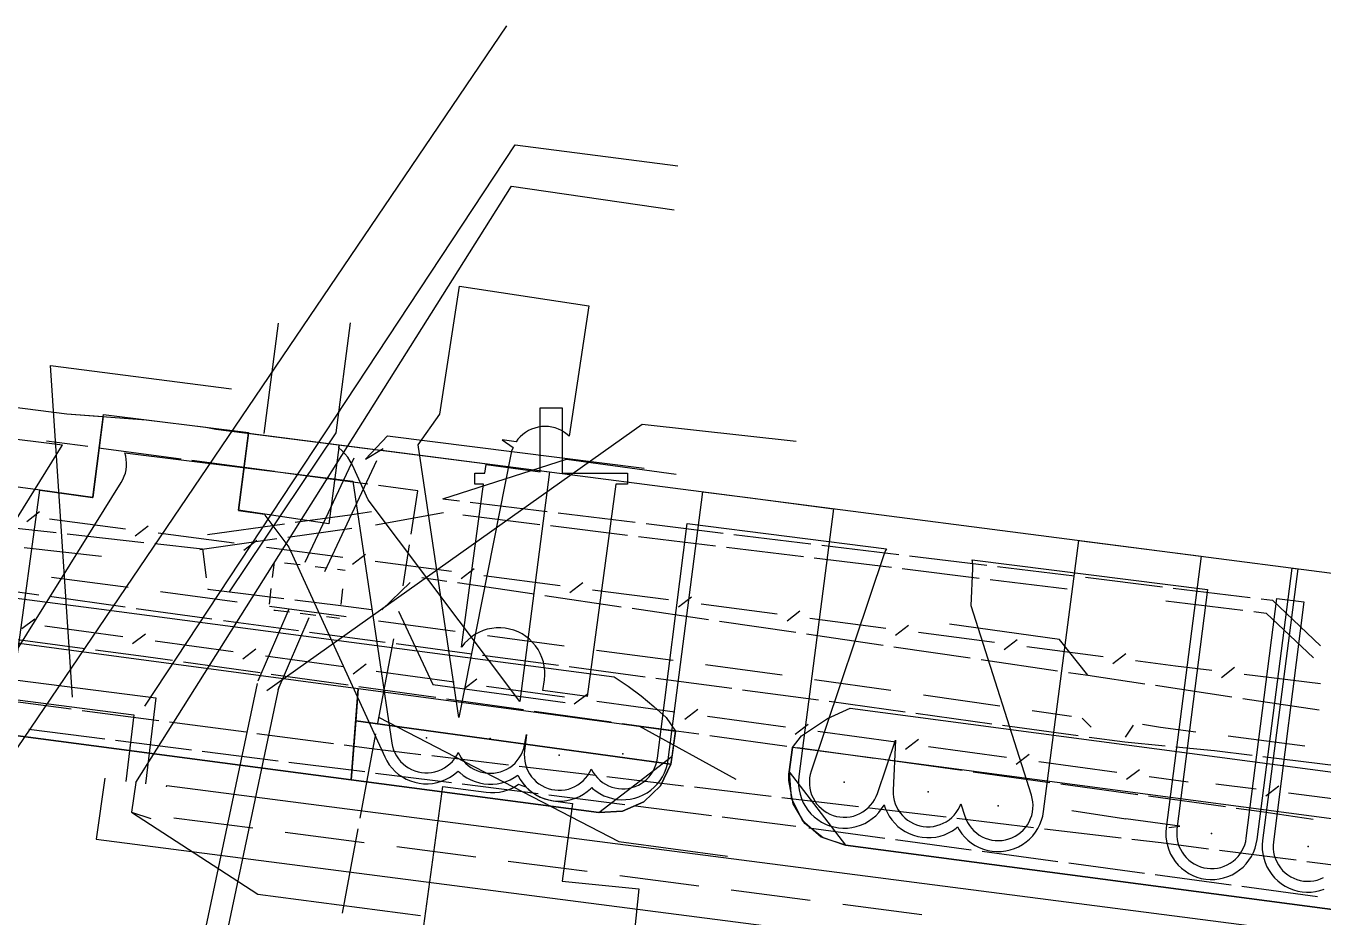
# Model space of a CAD drawing. Header units: metres. Extents: x -3782 to -2031, y 18790 to 19846.
# Drawn here: x -3434 to -3374.6, y 18946.2 to 18987 of the extents above; entities that cross this region are included whole.
import ezdxf

# ---------------------------------------------------------------- set-up
doc = ezdxf.new("R2010")
doc.units = ezdxf.units.M
for name, color, linetype in [('BOUNDARY', 7, 'Continuous'), ('CURB', 7, 'Continuous'), ('ELECTR_CABLE', 7, 'Continuous'), ('ELECTR_CABLE_COMM', 7, 'Continuous'), ('GRASS', 7, 'Continuous'), ('GROUND', 7, 'Continuous'), ('HEAT', 7, 'Continuous'), ('OVERHEAD_POWER_LINE', 7, 'Continuous'), ('ROAD', 7, 'Continuous'), ('SEWER', 7, 'Continuous'), ('TREE', 7, 'Continuous'), ('WATER_PIPELINE', 7, 'Continuous')]:
    doc.layers.add(name, color=color, linetype=linetype)

msp = doc.modelspace()

# ---------------------------------------------------------------- linework, layer by layer
at = {"layer": 'BOUNDARY'}
msp.add_lwpolyline([(-3514.279, 18980.075), (-3444.959, 18971.131), (-3440.145, 18970.268), (-3432.134, 18969.246), (-3428.512, 18968.968), (-3425.775, 18968.623), (-3425.322, 18968.544), (-3417.791, 18967.581), (-3417.72, 18967.575), (-3366.531, 18960.949), (-3361.097, 18959.974), (-3360.303, 18959.791), (-3354.605, 18959.061), (-3354.606, 18959.051), (-3329.073, 18955.792), (-3328.35, 18955.694), (-3287.413, 18949.71)], dxfattribs=at)
at = {"layer": 'CURB'}
for points in [[(-3517.151, 18965.438), (-3407.782, 18950.985), (-3404.415, 18953.56), (-3404.262, 18954.705)], [(-3398.913, 18953.957), (-3399.056, 18952.851), (-3396.474, 18949.491), (-3327.819, 18940.418), (-3324.458, 18942.958), (-3324.278, 18944.19)]]:
    msp.add_lwpolyline(points, dxfattribs=at)
at = {"layer": 'ELECTR_CABLE'}
for points in [[(-3423.097, 18968.346), (-3422.443, 18973.385)], [(-3419.799, 18968.372), (-3419.146, 18973.412)], [(-3431.182, 18967.737), (-3433.071, 18967.99)], [(-3424.693, 18961.084), (-3419.799, 18968.372)], [(-3426.908, 18967.165), (-3430.686, 18967.67)], [(-3422.634, 18966.593), (-3426.413, 18967.098)], [(-3414.914, 18965.349), (-3409.264, 18967.159)], [(-3409.264, 18967.159), (-3404.235, 18966.479)], [(-3418.361, 18966.02), (-3422.139, 18966.526)], [(-3416.069, 18965.714), (-3417.865, 18965.954)], [(-3416.371, 18963.737), (-3416.069, 18965.714)], [(-3414.914, 18965.349), (-3414.16, 18965.257)], [(-3413.664, 18965.197), (-3410.136, 18964.766)], [(-3421.676, 18964.272), (-3419.182, 18964.621)], [(-3419.182, 18964.621), (-3418.185, 18964.763)], [(-3418.01, 18964.161), (-3414.896, 18964.719)], [(-3414.011, 18964.61), (-3410.482, 18964.179)], [(-3409.64, 18964.705), (-3406.112, 18964.274)], [(-3436.139, 18964.192), (-3432.623, 18963.799)], [(-3425.691, 18963.709), (-3422.172, 18964.203)], [(-3422.025, 18963.593), (-3419.094, 18964.004)], [(-3409.986, 18964.119), (-3406.457, 18963.688)], [(-3405.615, 18964.213), (-3402.088, 18963.782)], [(-3432.126, 18963.744), (-3428.61, 18963.351)], [(-3428.113, 18963.296), (-3425.923, 18963.051)], [(-3426.041, 18963.03), (-3422.521, 18963.524)], [(-3416.735, 18961.358), (-3416.447, 18963.242)], [(-3405.961, 18963.627), (-3402.432, 18963.196)], [(-3401.591, 18963.722), (-3398.063, 18963.291)], [(-3397.567, 18963.23), (-3394.039, 18962.799)], [(-3434.09, 18963.116), (-3430.557, 18962.72)], [(-3425.923, 18963.051), (-3425.752, 18961.728)], [(-3401.935, 18963.135), (-3398.406, 18962.704)], [(-3397.91, 18962.643), (-3394.381, 18962.212)], [(-3393.543, 18962.738), (-3390.015, 18962.307)], [(-3393.885, 18962.152), (-3390.356, 18961.72)], [(-3389.519, 18962.247), (-3385.991, 18961.816)], [(-3436.896, 18961.439), (-3433.426, 18960.954)], [(-3432.841, 18961.767), (-3429.336, 18961.297)], [(-3417.708, 18960.264), (-3416.412, 18961.516)], [(-3415.875, 18961.75), (-3414.737, 18961.583)], [(-3414.242, 18961.51), (-3410.741, 18960.996)], [(-3389.86, 18961.66), (-3386.331, 18961.229)], [(-3385.494, 18961.755), (-3381.966, 18961.324)], [(-3432.931, 18960.885), (-3429.461, 18960.4)], [(-3427.849, 18961.098), (-3424.344, 18960.629)], [(-3425.688, 18961.232), (-3425.685, 18961.205)], [(-3425.685, 18961.205), (-3422.2, 18960.779)], [(-3410.247, 18960.923), (-3406.746, 18960.409)], [(-3381.47, 18961.263), (-3377.942, 18960.832)], [(-3428.966, 18960.331), (-3425.496, 18959.846)], [(-3422.857, 18960.43), (-3419.352, 18959.961)], [(-3421.704, 18960.718), (-3419.588, 18960.459)], [(-3419.588, 18960.459), (-3418.192, 18960.288)], [(-3406.252, 18960.337), (-3402.751, 18959.823)], [(-3381.809, 18960.676), (-3378.28, 18960.245)], [(-3377.446, 18960.772), (-3376.934, 18960.709)], [(-3376.934, 18960.709), (-3374.731, 18958.616)], [(-3424.958, 18959.771), (-3421.528, 18959.315)], [(-3417.865, 18959.762), (-3414.36, 18959.292)], [(-3416.952, 18960.197), (-3415.379, 18956.84)], [(-3402.256, 18959.75), (-3398.756, 18959.236)], [(-3377.784, 18960.184), (-3377.214, 18960.115)], [(-3377.214, 18960.115), (-3375.053, 18958.061)], [(-3421.033, 18959.249), (-3417.56, 18958.786)], [(-3412.874, 18959.093), (-3409.369, 18958.624)], [(-3398.261, 18959.163), (-3394.761, 18958.649)], [(-3386.687, 18958.904), (-3391.719, 18959.61)], [(-3434.84, 18958.971), (-3431.314, 18958.502)], [(-3417.186, 18958.936), (-3417.906, 18955.076)], [(-3417.064, 18958.72), (-3413.592, 18958.258)], [(-3394.266, 18958.576), (-3390.766, 18958.062)], [(-3385.378, 18957.271), (-3386.687, 18958.904)], [(-3430.819, 18958.436), (-3428.861, 18958.176)], [(-3428.861, 18958.176), (-3427.295, 18957.956)], [(-3426.8, 18957.887), (-3423.278, 18957.393)], [(-3413.096, 18958.192), (-3409.623, 18957.73)], [(-3407.882, 18958.425), (-3404.377, 18957.956)], [(-3390.271, 18957.99), (-3386.77, 18957.475)], [(-3422.783, 18957.323), (-3422.02, 18957.216)], [(-3409.128, 18957.664), (-3405.655, 18957.201)], [(-3402.89, 18957.757), (-3399.385, 18957.287)], [(-3386.276, 18957.403), (-3385.378, 18957.271)], [(-3385.378, 18957.271), (-3382.776, 18956.882)], [(-3422.02, 18957.216), (-3419.261, 18956.829)], [(-3418.766, 18956.759), (-3415.244, 18956.265)], [(-3415.379, 18956.84), (-3409.317, 18956.025)], [(-3405.159, 18957.135), (-3401.686, 18956.673)], [(-3397.899, 18957.081), (-3394.398, 18956.582)], [(-3382.282, 18956.809), (-3378.782, 18956.286)], [(-3435.44, 18956.19), (-3431.934, 18955.729)], [(-3414.749, 18956.195), (-3411.227, 18955.701)], [(-3401.191, 18956.607), (-3397.718, 18956.145)], [(-3397.223, 18956.077), (-3393.752, 18955.599)], [(-3392.913, 18956.371), (-3389.412, 18955.872)], [(-3378.288, 18956.212), (-3374.789, 18955.689)], [(-3431.438, 18955.663), (-3427.932, 18955.202)], [(-3410.732, 18955.631), (-3407.21, 18955.137)], [(-3393.257, 18955.531), (-3389.786, 18955.053)], [(-3387.927, 18955.66), (-3386.131, 18955.404)], [(-3427.436, 18955.136), (-3423.93, 18954.675)], [(-3417.861, 18955.349), (-3406.864, 18949.661)], [(-3406.715, 18955.067), (-3405.945, 18954.959)], [(-3405.945, 18954.959), (-3403.192, 18954.58)], [(-3405.945, 18954.959), (-3401.505, 18952.507)], [(-3389.291, 18954.985), (-3385.82, 18954.507)], [(-3385.648, 18955.301), (-3385.233, 18954.886)], [(-3383.655, 18954.44), (-3383.299, 18954.99)], [(-3382.885, 18955.024), (-3382.056, 18954.886)], [(-3382.056, 18954.886), (-3380.443, 18954.68)], [(-3433.878, 18954.8), (-3430.405, 18954.361)], [(-3429.909, 18954.298), (-3426.435, 18953.86)], [(-3423.434, 18954.609), (-3419.928, 18954.148)], [(-3417.998, 18954.584), (-3418.717, 18950.724)], [(-3402.697, 18954.512), (-3399.174, 18954.026)], [(-3385.325, 18954.439), (-3383.693, 18954.214)], [(-3378.956, 18954.489), (-3375.448, 18954.041)], [(-3425.939, 18953.797), (-3422.466, 18953.358)], [(-3419.432, 18954.082), (-3418.176, 18953.917)], [(-3418.176, 18953.917), (-3415.923, 18953.648)], [(-3398.678, 18953.958), (-3395.155, 18953.473)], [(-3383.693, 18954.214), (-3381.845, 18954.039)], [(-3381.347, 18953.992), (-3379.577, 18953.824)], [(-3379.577, 18953.824), (-3377.865, 18953.61)], [(-3421.97, 18953.296), (-3418.497, 18952.857)], [(-3415.426, 18953.589), (-3411.915, 18953.17)], [(-3411.418, 18953.111), (-3407.907, 18952.692)], [(-3394.66, 18953.405), (-3391.137, 18952.919)], [(-3377.369, 18953.548), (-3373.892, 18953.115)], [(-3418, 18952.794), (-3414.527, 18952.356)], [(-3407.41, 18952.633), (-3403.898, 18952.214)], [(-3390.641, 18952.851), (-3387.118, 18952.366)], [(-3414.031, 18952.293), (-3410.558, 18951.854)], [(-3403.402, 18952.155), (-3399.89, 18951.736)], [(-3386.623, 18952.298), (-3383.1, 18951.812)], [(-3410.062, 18951.792), (-3406.588, 18951.353)], [(-3399.394, 18951.677), (-3395.882, 18951.258)], [(-3382.605, 18951.744), (-3379.081, 18951.259)], [(-3406.092, 18951.29), (-3402.619, 18950.852)], [(-3402.123, 18950.789), (-3398.75, 18950.363)], [(-3395.386, 18951.199), (-3391.874, 18950.78)], [(-3378.586, 18951.191), (-3377.544, 18951.047)], [(-3377.544, 18951.047), (-3375.067, 18950.679)], [(-3418.809, 18950.232), (-3419.529, 18946.372)], [(-3398.154, 18950.283), (-3394.684, 18949.814)], [(-3391.378, 18950.721), (-3387.866, 18950.302)], [(-3387.37, 18950.243), (-3383.858, 18949.824)], [(-3406.864, 18949.661), (-3401.878, 18948.986)], [(-3394.189, 18949.748), (-3390.719, 18949.279)], [(-3383.362, 18949.765), (-3382.022, 18949.605)], [(-3382.022, 18949.605), (-3379.853, 18949.326)], [(-3390.224, 18949.212), (-3386.754, 18948.744)], [(-3379.357, 18949.262), (-3375.849, 18948.811)], [(-3386.259, 18948.677), (-3382.789, 18948.209)], [(-3375.353, 18948.747), (-3371.846, 18948.296)], [(-3382.294, 18948.142), (-3378.824, 18947.674)], [(-3378.329, 18947.607), (-3374.859, 18947.139)]]:
    msp.add_lwpolyline(points, dxfattribs=at)
at = {"layer": 'ELECTR_CABLE_COMM'}
for points in [[(-3433.977, 18964.303), (-3433.383, 18964.76)], [(-3432.936, 18964.434), (-3429.449, 18963.979)], [(-3429.003, 18963.653), (-3428.409, 18964.11)], [(-3427.962, 18963.785), (-3424.475, 18963.329)], [(-3424.029, 18963.004), (-3423.434, 18963.461)], [(-3422.988, 18963.135), (-3419.501, 18962.68)], [(-3419.055, 18962.354), (-3418.46, 18962.811)], [(-3418.014, 18962.486), (-3414.527, 18962.03)], [(-3414.08, 18961.705), (-3413.486, 18962.161)], [(-3413.04, 18961.836), (-3409.553, 18961.381)], [(-3409.106, 18961.055), (-3408.512, 18961.512)], [(-3408.066, 18961.186), (-3404.579, 18960.731)], [(-3404.132, 18960.405), (-3403.538, 18960.862)], [(-3403.091, 18960.537), (-3399.605, 18960.081)], [(-3433.598, 18959.845), (-3434.194, 18959.391)], [(-3399.158, 18959.756), (-3398.564, 18960.213)], [(-3398.117, 18959.887), (-3394.631, 18959.432)], [(-3429.581, 18959.029), (-3433.153, 18959.517)], [(-3428.539, 18959.155), (-3429.136, 18958.701)], [(-3394.184, 18959.106), (-3393.59, 18959.563)], [(-3393.143, 18959.237), (-3389.656, 18958.782)], [(-3424.523, 18958.339), (-3428.095, 18958.827)], [(-3423.481, 18958.465), (-3424.078, 18958.011)], [(-3389.21, 18958.456), (-3388.616, 18958.913)], [(-3388.169, 18958.588), (-3384.682, 18958.132)], [(-3419.464, 18957.649), (-3423.036, 18958.137)], [(-3384.236, 18957.807), (-3383.642, 18958.264)], [(-3383.195, 18957.938), (-3381.363, 18957.699)], [(-3418.423, 18957.775), (-3419.02, 18957.321)], [(-3414.406, 18956.959), (-3417.978, 18957.447)], [(-3381.363, 18957.699), (-3379.706, 18957.496)], [(-3379.257, 18957.174), (-3378.667, 18957.636)], [(-3378.218, 18957.314), (-3374.727, 18956.886)], [(-3413.364, 18957.085), (-3413.961, 18956.631)], [(-3409.348, 18956.269), (-3412.92, 18956.757)], [(-3408.306, 18956.395), (-3408.903, 18955.941)], [(-3404.289, 18955.579), (-3407.861, 18956.067)], [(-3403.248, 18955.705), (-3403.845, 18955.251)], [(-3399.231, 18954.889), (-3402.803, 18955.377)], [(-3398.19, 18955.015), (-3398.786, 18954.561)], [(-3394.173, 18954.199), (-3397.745, 18954.687)], [(-3393.131, 18954.325), (-3393.728, 18953.871)], [(-3389.115, 18953.509), (-3392.687, 18953.997)], [(-3388.073, 18953.635), (-3388.67, 18953.181)], [(-3384.056, 18952.819), (-3387.628, 18953.307)], [(-3383.015, 18952.945), (-3383.612, 18952.491)], [(-3380.784, 18952.373), (-3382.57, 18952.617)], [(-3377.679, 18952.056), (-3379.516, 18952.288)], [(-3376.639, 18952.192), (-3377.231, 18951.732)], [(-3372.517, 18951.404), (-3376.191, 18951.868)]]:
    msp.add_lwpolyline(points, dxfattribs=at)
at = {"layer": 'GRASS'}
for points in [[(-3418.798, 18956.65), (-3438.112, 18959.227), (-3457.267, 18961.655), (-3465.644, 18962.743), (-3475.219, 18963.98), (-3484.794, 18965.214), (-3492.65, 18966.236), (-3493.422, 18962.302), (-3419.116, 18952.483)], [(-3411.796, 18955.716), (-3418.798, 18956.65), (-3418.91, 18955.181), (-3404.486, 18953.2), (-3404.464, 18953.289), (-3404.445, 18953.379), (-3404.429, 18953.469), (-3404.415, 18953.56), (-3404.263, 18954.697)], [(-3404.486, 18953.2), (-3418.91, 18955.181), (-3419.116, 18952.483), (-3407.782, 18950.985), (-3406.688, 18951.042), (-3405.715, 18951.469), (-3404.952, 18952.209)], [(-3365.566, 18949.555), (-3393.248, 18953.213), (-3398.913, 18953.957), (-3399.056, 18952.851), (-3398.973, 18951.664), (-3398.46, 18950.637), (-3397.599, 18949.876), (-3396.474, 18949.491), (-3340.795, 18942.133), (-3340.377, 18946.267), (-3346.306, 18947.031)]]:
    msp.add_lwpolyline(points, close=True, dxfattribs=at)
at = {"layer": 'GROUND'}
for points in [[(-3440.145, 18970.268), (-3432.134, 18969.246), (-3430.468, 18969.118), (-3430.949, 18965.409), (-3433.362, 18965.743), (-3443.496, 18967.121), (-3443.023, 18970.784)], [(-3419.668, 18967.821), (-3420.137, 18964.2), (-3424.283, 18964.822), (-3423.825, 18968.352)]]:
    msp.add_lwpolyline(points, close=True, dxfattribs=at)
for points in [[(-3482.476, 18967.021), (-3465.1, 18964.761), (-3430.544, 18960.289), (-3407.067, 18957.2), (-3406.44, 18956.777), (-3405.835, 18956.324), (-3405.252, 18955.842), (-3404.693, 18955.332), (-3404.262, 18954.705), (-3404.486, 18953.2), (-3404.952, 18952.209), (-3405.715, 18951.469), (-3406.688, 18951.042), (-3407.782, 18950.985), (-3419.116, 18952.483), (-3493.422, 18962.302)], [(-3340.795, 18942.133), (-3396.474, 18949.491), (-3397.51, 18949.826), (-3398.335, 18950.485), (-3398.882, 18951.388), (-3399.081, 18952.458), (-3399.08, 18952.556), (-3399.075, 18952.655), (-3399.068, 18952.753), (-3399.056, 18952.851), (-3398.913, 18953.957), (-3398.489, 18954.489), (-3397.305, 18955.289), (-3396.274, 18955.759), (-3361.156, 18951.113)]]:
    msp.add_lwpolyline(points, dxfattribs=at)
at = {"layer": 'HEAT'}
for points in [[(-3435.668, 18952.096), (-3411.986, 18987)], [(-3428.568, 18955.852), (-3411.612, 18981.553)], [(-3411.612, 18981.553), (-3404.165, 18980.589)], [(-3428.985, 18952.355), (-3411.768, 18979.666)], [(-3411.768, 18979.666), (-3404.329, 18978.583)], [(-3431.877, 18956.273), (-3432.885, 18971.445)], [(-3432.885, 18971.445), (-3424.591, 18970.384)], [(-3422.983, 18956.567), (-3405.79, 18968.767)], [(-3405.79, 18968.767), (-3398.747, 18967.994)], [(-3418.457, 18967.163), (-3417.457, 18968.229)], [(-3417.457, 18968.229), (-3405.704, 18966.759)], [(-3418.457, 18967.163), (-3417.658, 18967.648)], [(-3421.223, 18962.451), (-3418.978, 18967.229)], [(-3420.318, 18962.026), (-3417.935, 18967.097)], [(-3422.645, 18962.449), (-3422.732, 18961.738)], [(-3421.452, 18962.321), (-3422.163, 18962.408)], [(-3420.245, 18962.175), (-3420.77, 18962.239)], [(-3419.393, 18962.072), (-3419.748, 18962.115)], [(-3422.792, 18961.242), (-3422.878, 18960.531)], [(-3419.582, 18960.509), (-3419.496, 18961.22)], [(-3423.38, 18957.019), (-3421.954, 18960.31)], [(-3422.66, 18960.252), (-3422.594, 18960.244)], [(-3422.594, 18960.244), (-3421.949, 18960.166)], [(-3422.463, 18956.621), (-3421.036, 18959.912)], [(-3421.452, 18960.106), (-3420.741, 18960.02)], [(-3420.245, 18959.96), (-3419.657, 18959.888)], [(-3435.117, 18957.14), (-3428.068, 18956.242)], [(-3423.419, 18956.886), (-3427.566, 18937.308)], [(-3422.424, 18956.754), (-3426.604, 18937.022)], [(-3434.397, 18956.14), (-3429.068, 18955.462)], [(-3428.068, 18956.242), (-3428.538, 18952.303)], [(-3429.068, 18955.462), (-3429.432, 18952.407)], [(-3430.396, 18952.555), (-3430.791, 18949.766)], [(-3428.985, 18952.355), (-3429.178, 18950.994)], [(-3427.574, 18952.155), (-3427.565, 18952.222)], [(-3427.565, 18952.222), (-3323.115, 18938.718)], [(-3429.178, 18950.994), (-3423.391, 18947.241)], [(-3429.178, 18950.994), (-3428.287, 18950.714)], [(-3427.244, 18950.744), (-3423.625, 18950.276)], [(-3430.791, 18949.766), (-3323.481, 18935.891)], [(-3422.137, 18950.084), (-3418.518, 18949.616)], [(-3417.03, 18949.423), (-3413.411, 18948.955)], [(-3411.924, 18948.763), (-3408.304, 18948.295)], [(-3406.817, 18948.103), (-3403.198, 18947.635)], [(-3423.391, 18947.241), (-3415.937, 18946.275)], [(-3401.71, 18947.443), (-3398.091, 18946.975)], [(-3396.603, 18946.782), (-3392.984, 18946.314)]]:
    msp.add_lwpolyline(points, dxfattribs=at)
at = {"layer": 'OVERHEAD_POWER_LINE'}
for points in [[(-3386.112, 18951.071), (-3383.641, 18950.694)], [(-3381.163, 18950.362), (-3383.641, 18950.694)], [(-3381.675, 18950.296), (-3381.163, 18950.362)]]:
    msp.add_lwpolyline(points, dxfattribs=at)
at = {"layer": 'ROAD'}
msp.add_lwpolyline([(-3434.453, 18957.776), (-3433.369, 18965.744), (-3433.362, 18965.743), (-3430.959, 18965.411), (-3430.955, 18965.411), (-3430.951, 18965.413), (-3430.949, 18965.416), (-3430.948, 18965.42), (-3430.456, 18969.213), (-3430.455, 18969.214), (-3423.823, 18968.378), (-3423.822, 18968.377), (-3423.822, 18968.376), (-3424.282, 18964.832), (-3424.282, 18964.828), (-3424.28, 18964.825), (-3424.277, 18964.822), (-3424.273, 18964.821), (-3423.091, 18964.644), (-3423.02, 18964.539), (-3421.968, 18963.14), (-3417.579, 18953.528), (-3417.485, 18953.345), (-3417.372, 18953.172), (-3417.244, 18953.011), (-3417.1, 18952.863), (-3416.943, 18952.73), (-3416.773, 18952.613), (-3416.592, 18952.514), (-3416.403, 18952.432), (-3416.207, 18952.37), (-3416.005, 18952.327), (-3415.8, 18952.304), (-3415.594, 18952.301), (-3415.389, 18952.319), (-3415.186, 18952.356), (-3414.988, 18952.413), (-3414.797, 18952.489), (-3414.614, 18952.584), (-3414.441, 18952.696), (-3414.28, 18952.825), (-3414.219, 18952.884), (-3414.147, 18952.814), (-3413.987, 18952.684), (-3413.815, 18952.571), (-3413.633, 18952.475), (-3413.442, 18952.398), (-3413.244, 18952.339), (-3413.042, 18952.3), (-3412.836, 18952.282), (-3412.63, 18952.283), (-3412.425, 18952.305), (-3412.224, 18952.346), (-3412.027, 18952.408), (-3411.837, 18952.488), (-3411.656, 18952.586), (-3411.485, 18952.702), (-3411.485, 18952.702), (-3411.471, 18952.672), (-3411.371, 18952.492), (-3411.253, 18952.323), (-3411.119, 18952.166), (-3410.971, 18952.023), (-3410.809, 18951.895), (-3410.636, 18951.784), (-3410.452, 18951.69), (-3410.261, 18951.615), (-3410.062, 18951.559), (-3409.859, 18951.522), (-3409.654, 18951.506), (-3409.448, 18951.51), (-3409.243, 18951.534), (-3409.042, 18951.578), (-3408.846, 18951.641), (-3408.657, 18951.723), (-3408.477, 18951.824), (-3408.308, 18951.942), (-3408.151, 18952.075), (-3408.102, 18952.126), (-3408.062, 18952.088), (-3407.9, 18951.96), (-3407.727, 18951.849), (-3407.543, 18951.755), (-3407.352, 18951.68), (-3407.153, 18951.624), (-3406.95, 18951.587), (-3406.745, 18951.571), (-3406.539, 18951.575), (-3406.334, 18951.599), (-3406.133, 18951.643), (-3405.937, 18951.706), (-3405.748, 18951.788), (-3405.568, 18951.889), (-3405.399, 18952.007), (-3405.242, 18952.14), (-3405.099, 18952.289), (-3404.971, 18952.45), (-3404.86, 18952.624), (-3404.766, 18952.807), (-3404.691, 18952.999), (-3404.635, 18953.197), (-3404.598, 18953.4), (-3403.01, 18965.671), (-3400.951, 18965.405), (-3397.03, 18964.897), (-3398.617, 18952.637), (-3398.634, 18952.432), (-3398.63, 18952.226), (-3398.606, 18952.021), (-3398.562, 18951.82), (-3398.499, 18951.624), (-3398.416, 18951.435), (-3398.316, 18951.255), (-3398.198, 18951.086), (-3398.064, 18950.929), (-3397.916, 18950.786), (-3397.754, 18950.658), (-3397.581, 18950.547), (-3397.397, 18950.453), (-3397.206, 18950.378), (-3397.007, 18950.322), (-3396.804, 18950.285), (-3396.599, 18950.269), (-3396.393, 18950.273), (-3396.188, 18950.297), (-3395.987, 18950.341), (-3395.791, 18950.404), (-3395.602, 18950.486), (-3395.422, 18950.587), (-3395.253, 18950.705), (-3395.096, 18950.838), (-3394.953, 18950.987), (-3394.825, 18951.148), (-3394.714, 18951.322), (-3394.708, 18951.334), (-3394.661, 18951.189), (-3394.578, 18951), (-3394.478, 18950.82), (-3394.36, 18950.651), (-3394.226, 18950.494), (-3394.078, 18950.351), (-3393.916, 18950.223), (-3393.743, 18950.112), (-3393.559, 18950.018), (-3393.368, 18949.943), (-3393.169, 18949.887), (-3392.966, 18949.85), (-3392.761, 18949.834), (-3392.555, 18949.838), (-3392.35, 18949.862), (-3392.149, 18949.906), (-3391.953, 18949.969), (-3391.764, 18950.051), (-3391.584, 18950.152), (-3391.415, 18950.27), (-3391.35, 18950.325), (-3391.272, 18950.185), (-3391.154, 18950.016), (-3391.02, 18949.859), (-3390.872, 18949.716), (-3390.71, 18949.588), (-3390.537, 18949.477), (-3390.353, 18949.383), (-3390.162, 18949.308), (-3389.963, 18949.252), (-3389.76, 18949.215), (-3389.555, 18949.199), (-3389.349, 18949.203), (-3389.144, 18949.227), (-3388.943, 18949.271), (-3388.747, 18949.334), (-3388.558, 18949.416), (-3388.378, 18949.517), (-3388.209, 18949.635), (-3388.052, 18949.768), (-3387.909, 18949.917), (-3387.781, 18950.078), (-3387.67, 18950.252), (-3387.576, 18950.435), (-3387.501, 18950.627), (-3387.445, 18950.825), (-3387.408, 18951.028), (-3385.801, 18963.443), (-3380.187, 18962.717), (-3381.796, 18950.286), (-3381.813, 18950.081), (-3381.809, 18949.875), (-3381.785, 18949.67), (-3381.741, 18949.469), (-3381.678, 18949.273), (-3381.595, 18949.084), (-3381.495, 18948.904), (-3381.377, 18948.735), (-3381.243, 18948.578), (-3381.095, 18948.435), (-3380.933, 18948.307), (-3380.76, 18948.196), (-3380.576, 18948.102), (-3380.385, 18948.027), (-3380.186, 18947.971), (-3379.983, 18947.934), (-3379.778, 18947.918), (-3379.572, 18947.922), (-3379.367, 18947.946), (-3379.166, 18947.99), (-3378.97, 18948.053), (-3378.781, 18948.135), (-3378.601, 18948.236), (-3378.432, 18948.354), (-3378.275, 18948.487), (-3378.132, 18948.636), (-3378.004, 18948.797), (-3377.893, 18948.971), (-3377.799, 18949.154), (-3377.724, 18949.346), (-3377.668, 18949.544), (-3377.631, 18949.747), (-3376.022, 18962.177), (-3375.772, 18962.145), (-3377.382, 18949.705), (-3377.399, 18949.5), (-3377.395, 18949.294), (-3377.371, 18949.089), (-3377.327, 18948.888), (-3377.264, 18948.692), (-3377.181, 18948.503), (-3377.081, 18948.323), (-3376.963, 18948.154), (-3376.829, 18947.997), (-3376.681, 18947.854), (-3376.519, 18947.726), (-3376.346, 18947.615), (-3376.162, 18947.521), (-3375.971, 18947.446), (-3375.772, 18947.39), (-3375.569, 18947.353), (-3375.364, 18947.337), (-3375.158, 18947.341), (-3374.953, 18947.365), (-3374.752, 18947.409), (-3374.556, 18947.472)], dxfattribs=at)
msp.add_lwpolyline([(-3419.667, 18967.827), (-3419.666, 18967.827), (-3410.028, 18966.58), (-3411.389, 18956.066), (-3418.337, 18965.3), (-3419.064, 18966.893), (-3419.159, 18967.076), (-3419.271, 18967.249), (-3419.4, 18967.41), (-3419.543, 18967.558), (-3419.686, 18967.678)], close=True, dxfattribs=at)
at = {"layer": 'SEWER'}
msp.add_lwpolyline([(-3415.058, 18969.217), (-3414.164, 18975.086), (-3408.232, 18974.183), (-3409.14, 18968.22), (-3409.226, 18968.298), (-3409.352, 18968.391), (-3409.487, 18968.472), (-3409.629, 18968.539), (-3409.777, 18968.591), (-3409.929, 18968.629), (-3410.085, 18968.652), (-3410.242, 18968.66), (-3410.398, 18968.652), (-3410.554, 18968.629), (-3410.706, 18968.59), (-3410.854, 18968.537), (-3410.996, 18968.47), (-3411.13, 18968.389), (-3411.256, 18968.296), (-3411.372, 18968.19), (-3411.478, 18968.073), (-3411.563, 18967.959), (-3412.2, 18968.056), (-3411.704, 18967.701), (-3411.719, 18967.671), (-3411.771, 18967.523), (-3411.809, 18967.37), (-3414.19, 18955.333), (-3416.055, 18967.824)], close=True, dxfattribs=at)
for points in [[(-3438.36, 18968.566), (-3432.341, 18967.817), (-3432.36, 18967.789), (-3437.892, 18958.905)], [(-3435.176, 18957.213), (-3429.644, 18966.098), (-3429.567, 18966.235), (-3429.505, 18966.379), (-3429.456, 18966.529), (-3429.423, 18966.682), (-3429.405, 18966.838), (-3429.403, 18966.995), (-3429.415, 18967.152), (-3429.443, 18967.306), (-3429.486, 18967.457), (-3429.488, 18967.461), (-3419.042, 18966.159), (-3417.251, 18954.164), (-3417.221, 18954.01), (-3417.175, 18953.859), (-3417.115, 18953.714), (-3417.04, 18953.576), (-3416.953, 18953.445), (-3416.853, 18953.324), (-3416.742, 18953.213), (-3416.621, 18953.114), (-3416.49, 18953.027), (-3416.352, 18952.953), (-3416.206, 18952.893), (-3416.056, 18952.847), (-3415.902, 18952.817), (-3415.746, 18952.802), (-3415.589, 18952.802), (-3415.433, 18952.817), (-3415.279, 18952.848), (-3415.128, 18952.894), (-3414.983, 18952.954), (-3414.845, 18953.028), (-3414.715, 18953.116), (-3414.593, 18953.215), (-3414.482, 18953.326), (-3414.383, 18953.448), (-3414.296, 18953.579), (-3414.222, 18953.717), (-3414.213, 18953.739), (-3414.158, 18953.624), (-3414.077, 18953.489), (-3413.984, 18953.363), (-3413.878, 18953.247), (-3413.762, 18953.142), (-3413.635, 18953.049), (-3413.501, 18952.968), (-3413.359, 18952.901), (-3413.211, 18952.848), (-3413.058, 18952.81), (-3412.903, 18952.787), (-3412.746, 18952.78), (-3412.589, 18952.788), (-3412.434, 18952.811), (-3412.282, 18952.849), (-3412.134, 18952.902), (-3411.992, 18952.97), (-3411.858, 18953.05), (-3411.732, 18953.144), (-3411.615, 18953.25), (-3411.51, 18953.366), (-3411.417, 18953.492), (-3411.336, 18953.627), (-3411.269, 18953.769), (-3411.216, 18953.917), (-3411.178, 18954.069), (-3411.081, 18954.559), (-3411.177, 18953.807), (-3411.189, 18953.65), (-3411.186, 18953.493), (-3411.167, 18953.337), (-3411.134, 18953.184), (-3411.085, 18953.035), (-3411.022, 18952.891), (-3410.945, 18952.754), (-3410.855, 18952.625), (-3410.753, 18952.506), (-3410.639, 18952.397), (-3410.516, 18952.3), (-3410.384, 18952.216), (-3410.244, 18952.145), (-3410.097, 18952.087), (-3409.946, 18952.045), (-3409.792, 18952.018), (-3409.635, 18952.005), (-3409.478, 18952.009), (-3409.322, 18952.027), (-3409.169, 18952.061), (-3409.02, 18952.11), (-3408.876, 18952.173), (-3408.739, 18952.25), (-3408.61, 18952.34), (-3408.491, 18952.442), (-3408.382, 18952.555), (-3408.285, 18952.679), (-3408.201, 18952.811), (-3408.13, 18952.951), (-3408.121, 18952.974), (-3408.113, 18952.956), (-3408.036, 18952.819), (-3407.946, 18952.69), (-3407.844, 18952.571), (-3407.73, 18952.462), (-3407.607, 18952.365), (-3407.475, 18952.281), (-3407.335, 18952.21), (-3407.188, 18952.152), (-3407.037, 18952.11), (-3406.883, 18952.083), (-3406.726, 18952.07), (-3406.569, 18952.074), (-3406.413, 18952.092), (-3406.26, 18952.126), (-3406.111, 18952.175), (-3405.967, 18952.238), (-3405.83, 18952.315), (-3405.701, 18952.405), (-3405.582, 18952.507), (-3405.473, 18952.62), (-3405.376, 18952.744), (-3405.292, 18952.876), (-3405.221, 18953.016), (-3405.164, 18953.162), (-3405.121, 18953.313), (-3405.094, 18953.468), (-3403.726, 18964.22), (-3394.605, 18963.06), (-3394.648, 18962.977), (-3394.705, 18962.83), (-3398.051, 18952.878), (-3398.094, 18952.727), (-3398.122, 18952.572), (-3398.134, 18952.416), (-3398.131, 18952.259), (-3398.113, 18952.103), (-3398.079, 18951.949), (-3398.031, 18951.8), (-3397.968, 18951.656), (-3397.891, 18951.519), (-3397.801, 18951.39), (-3397.699, 18951.271), (-3397.586, 18951.162), (-3397.463, 18951.065), (-3397.331, 18950.98), (-3397.191, 18950.909), (-3397.045, 18950.851), (-3396.894, 18950.809), (-3396.739, 18950.781), (-3396.583, 18950.769), (-3396.426, 18950.772), (-3396.27, 18950.79), (-3396.116, 18950.824), (-3395.967, 18950.872), (-3395.823, 18950.935), (-3395.686, 18951.012), (-3395.557, 18951.101), (-3395.438, 18951.203), (-3395.329, 18951.316), (-3395.232, 18951.44), (-3395.147, 18951.572), (-3395.076, 18951.712), (-3395.018, 18951.858), (-3394.196, 18954.304), (-3394.295, 18952.002), (-3394.294, 18951.845), (-3394.278, 18951.689), (-3394.247, 18951.535), (-3394.2, 18951.385), (-3394.139, 18951.24), (-3394.064, 18951.102), (-3393.976, 18950.972), (-3393.876, 18950.851), (-3393.764, 18950.741), (-3393.642, 18950.642), (-3393.511, 18950.556), (-3393.372, 18950.482), (-3393.227, 18950.423), (-3393.077, 18950.379), (-3392.922, 18950.349), (-3392.766, 18950.334), (-3392.609, 18950.335), (-3392.453, 18950.352), (-3392.299, 18950.383), (-3392.149, 18950.43), (-3392.004, 18950.49), (-3391.866, 18950.565), (-3391.736, 18950.653), (-3391.615, 18950.754), (-3391.505, 18950.865), (-3391.406, 18950.987), (-3391.32, 18951.118), (-3391.246, 18951.257), (-3391.196, 18951.38), (-3391.015, 18950.812), (-3390.96, 18950.665), (-3390.891, 18950.524), (-3390.809, 18950.391), (-3390.714, 18950.266), (-3390.606, 18950.151), (-3390.489, 18950.047), (-3390.361, 18949.955), (-3390.225, 18949.876), (-3390.083, 18949.811), (-3389.934, 18949.76), (-3389.781, 18949.724), (-3389.626, 18949.703), (-3389.469, 18949.698), (-3389.312, 18949.708), (-3389.157, 18949.733), (-3389.005, 18949.773), (-3388.858, 18949.828), (-3388.717, 18949.897), (-3388.584, 18949.98), (-3388.459, 18950.075), (-3388.344, 18950.182), (-3388.24, 18950.3), (-3388.148, 18950.427), (-3388.069, 18950.563), (-3388.004, 18950.706), (-3387.953, 18950.855), (-3387.917, 18951.007), (-3387.897, 18951.163), (-3387.891, 18951.32), (-3387.901, 18951.477), (-3387.926, 18951.632), (-3387.966, 18951.783), (-3390.727, 18960.451), (-3390.653, 18962.165), (-3390.654, 18962.322), (-3390.67, 18962.478), (-3390.687, 18962.562), (-3379.906, 18961.191), (-3381.301, 18950.219), (-3381.313, 18950.062), (-3381.31, 18949.905), (-3381.291, 18949.749), (-3381.258, 18949.596), (-3381.209, 18949.447), (-3381.146, 18949.303), (-3381.069, 18949.166), (-3380.979, 18949.037), (-3380.877, 18948.918), (-3380.763, 18948.809), (-3380.64, 18948.712), (-3380.508, 18948.628), (-3380.368, 18948.557), (-3380.221, 18948.499), (-3380.07, 18948.457), (-3379.916, 18948.43), (-3379.759, 18948.417), (-3379.602, 18948.421), (-3379.446, 18948.439), (-3379.293, 18948.473), (-3379.144, 18948.522), (-3379, 18948.585), (-3378.863, 18948.662), (-3378.734, 18948.752), (-3378.615, 18948.854), (-3378.506, 18948.967), (-3378.409, 18949.091), (-3378.325, 18949.223), (-3378.254, 18949.363), (-3378.197, 18949.509), (-3378.154, 18949.66), (-3378.127, 18949.815), (-3376.731, 18960.788), (-3375.489, 18960.63), (-3376.887, 18949.638), (-3376.899, 18949.481), (-3376.896, 18949.324), (-3376.877, 18949.168), (-3376.844, 18949.015), (-3376.795, 18948.866), (-3376.732, 18948.722), (-3376.655, 18948.585), (-3376.565, 18948.456), (-3376.463, 18948.337), (-3376.349, 18948.228), (-3376.226, 18948.131), (-3376.094, 18948.047), (-3375.954, 18947.976), (-3375.807, 18947.918), (-3375.656, 18947.876), (-3375.502, 18947.849), (-3375.345, 18947.836), (-3375.188, 18947.84), (-3375.032, 18947.858), (-3374.879, 18947.892), (-3374.73, 18947.941), (-3374.586, 18948.004)]]:
    msp.add_lwpolyline(points, dxfattribs=at)
at = {"layer": 'TREE'}
for p in [(-3415.669, 18954.4), (-3412.748, 18954.379), (-3409.59, 18953.604), (-3406.681, 18953.67), (-3396.535, 18952.368), (-3392.697, 18951.933), (-3389.49, 18951.298), (-3379.714, 18950.017), (-3375.3, 18949.436)]:
    msp.add_point(p, dxfattribs=at)
at = {"layer": 'WATER_PIPELINE'}
msp.add_lwpolyline([(-3413.057, 18966.017), (-3413.462, 18966.017), (-3413.462, 18966.517), (-3412.989, 18966.517), (-3412.935, 18966.918), (-3410.462, 18966.584), (-3410.462, 18969.517), (-3409.462, 18969.517), (-3409.462, 18966.517), (-3407.462, 18966.517), (-3406.462, 18966.517), (-3406.462, 18966.017), (-3407.002, 18966.017), (-3408.315, 18956.295), (-3410.333, 18956.567), (-3410.266, 18957.063), (-3410.248, 18957.268), (-3410.251, 18957.474), (-3410.274, 18957.679), (-3410.317, 18957.88), (-3410.379, 18958.077), (-3410.46, 18958.266), (-3410.56, 18958.447), (-3410.676, 18958.617), (-3410.809, 18958.774), (-3410.957, 18958.918), (-3411.118, 18959.047), (-3411.291, 18959.159), (-3411.474, 18959.254), (-3411.665, 18959.33), (-3411.863, 18959.387), (-3412.066, 18959.425), (-3412.271, 18959.443), (-3412.477, 18959.44), (-3412.682, 18959.417), (-3412.883, 18959.374), (-3413.08, 18959.312), (-3413.269, 18959.231), (-3413.45, 18959.131), (-3413.619, 18959.015), (-3413.777, 18958.882), (-3413.921, 18958.734), (-3414.05, 18958.573), (-3414.065, 18958.55)], close=True, dxfattribs=at)
msp.add_lwpolyline([(-3415.788, 18945.791), (-3414.925, 18952.18), (-3412.943, 18951.913), (-3412.738, 18951.895), (-3412.532, 18951.898), (-3412.327, 18951.921), (-3412.125, 18951.964), (-3411.929, 18952.026), (-3411.74, 18952.107), (-3411.559, 18952.207), (-3411.455, 18952.278), (-3411.298, 18952.215), (-3411.115, 18952.162), (-3410.98, 18952.031), (-3410.819, 18951.902), (-3410.646, 18951.79), (-3410.463, 18951.695), (-3410.272, 18951.619), (-3410.074, 18951.561), (-3409.871, 18951.524), (-3408.976, 18951.403), (-3409.457, 18947.845), (-3405.951, 18947.487), (-3406.559, 18941.518)], dxfattribs=at)

doc.saveas('drawing.dxf')
